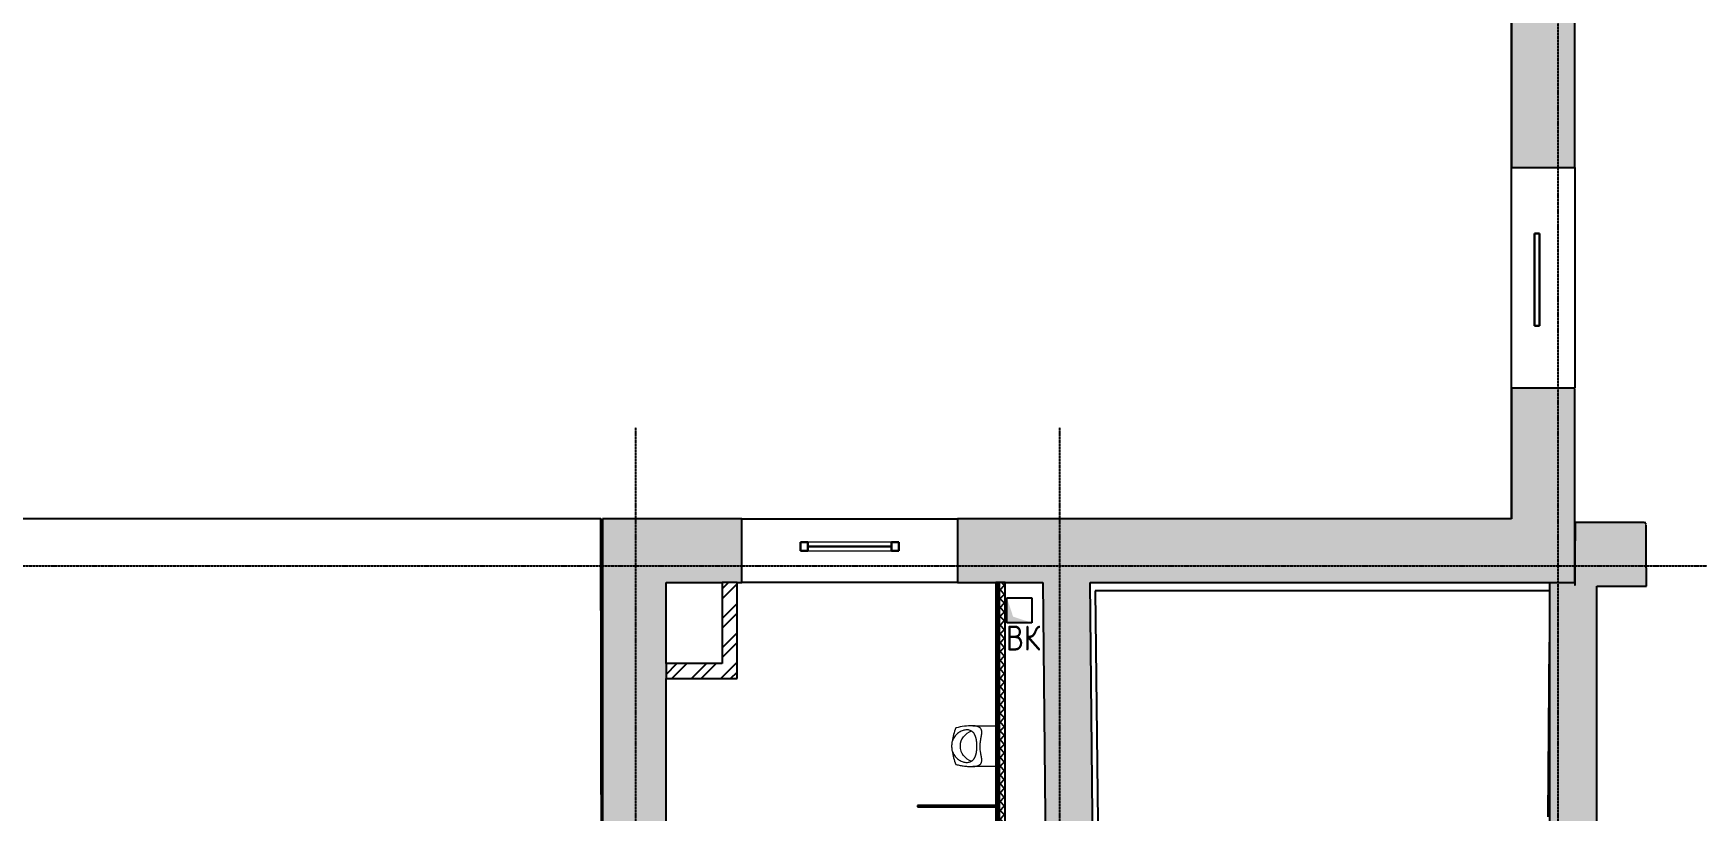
# Model space of a CAD drawing. Header units: millimetres. Extents: x -129048 to 476301, y -5853 to 215316.
# Drawn here: x 356930 to 370275, y 18744 to 24976 of the extents above; entities that cross this region are included whole.
import ezdxf

# ---------------------------------------------------------------- set-up
doc = ezdxf.new("R2010")
doc.units = ezdxf.units.MM
doc.linetypes.add('ADSK_Линия сетки', pattern=[25, 20, -2.5, 0, -2.5])
doc.linetypes.add('ADSK_Снесено', pattern=[4.5, 3, -1.5])
for name, color, linetype, lineweight, true_color in [('_ Окна', 5, 'Continuous', 30, 0x0000ff), ('Линии', 7, 'Continuous', 9, 0x00a600), ('Стены внутренние', 5, 'Continuous', 18, 0x0000ff), ('Стены наружные', 1, 'ADSK_Снесено', 18, 0xff0000), ('Стены штриховка', 5, 'Continuous', 18, 0x0000ff)]:
    doc.layers.add(name, color=color, linetype=linetype, lineweight=lineweight, true_color=true_color)
for name, color, linetype, lineweight in [('Аннотация', 7, 'Continuous', 9), ('Лестницы', 7, 'Continuous', 18), ('Окна', 251, 'Continuous', 18), ('Сантехника', 251, 'Continuous', 18), ('Узлы', 7, 'Continuous', 18)]:
    doc.layers.add(name, color=color, linetype=linetype, lineweight=lineweight)
doc.styles.add('GOST Common_1', font='GOST Common_0.ttf', dxfattribs={"width": 0.9, "height": 200})
pattern_1 = [(45, (322754.53, 150), (-117.8655, 117.8655), []), (45, (322833.11, 150), (-117.8655, 117.8655), [])]

# ---------------------------------------------------------------- blocks, each defined once
blk = doc.blocks.new('Витраж-тент со смещением вовне - 60мм 30 сдвиг-2061572-04 План 4-го этажа')
at = {"layer": '_ Окна'}
for p, q in [((-395, 25), (-395, -45)), ((-395, 25), (-335, 25)), ((-395, -45), (-395, 25)), ((-335, 25), (-335, -45)), ((395, 25), (335, 25)), ((335, 25), (335, -45)), ((395, -45), (395, 25)), ((395, -45), (395, 25)), ((-335, -45), (-395, -45)), ((-335, -10), (335, -10)), ((335, -45), (395, -45))]:
    blk.add_line(p, q, dxfattribs=at)
at = {"layer": 'Окна'}
for p, q in [((335, 25), (-335, 25)), ((-335, -45), (335, -45))]:
    blk.add_line(p, q, dxfattribs=at)
blk = doc.blocks.new('Витраж-стеклопакет - Глухой стеклопакет 40мм-1279767-04 План 4-го этажа')
at = {"layer": '_ Окна'}
for p, q in [((370, 20), (-370, 20)), ((-370, 20), (-370, -20)), ((370, -20), (370, 20)), ((-370, -20), (370, -20))]:
    blk.add_line(p, q, dxfattribs=at)
blk = doc.blocks.new('Urinal_Commercial_14201 - UT104EV-1823124-04 План 4-го этажа')
at = {"layer": 'Сантехника'}
for p, q in [((41714, 18313), (41899, 18313)), ((41899, 17987), (41714, 17987))]:
    blk.add_line(p, q, dxfattribs=at)
for centre, radius, start, end in [((41899, 18150), 353, 155.4197, 173.7904), ((41731, 18150), 120, 141.9939, 180.0061), ((41731, 18150), 120, 179.9939, 218.0061), ((41752, 18134), 146, 110.0061, 141.9939), ((41899, 18150), 353, 186.2096, 204.5782), ((41752, 18166), 146, 218.0061, 249.9939)]:
    blk.add_arc(centre, radius, start, end, dxfattribs=at)
blk.add_ellipse((41810, 17229), major_axis=(-199, 1075), ratio=0.694076, start_param=6.146838, end_param=6.328057, dxfattribs=at)
for points, knots in [([(41771, 18150), (41771, 18158), (41772, 18171), (41774, 18185), (41775, 18193), (41776, 18199), (41777, 18205), (41778, 18211), (41779, 18217), (41780, 18222), (41781, 18228), (41782, 18233), (41783, 18238), (41783, 18241), (41784, 18244), (41784, 18246), (41784, 18250), (41785, 18254), (41785, 18258), (41785, 18261), (41785, 18264), (41785, 18268), (41784, 18273), (41783, 18280), (41779, 18287), (41776, 18292), (41772, 18296), (41769, 18298), (41766, 18300), (41763, 18302), (41759, 18304), (41756, 18306), (41752, 18307), (41748, 18308), (41744, 18309), (41739, 18311), (41729, 18312), (41720, 18313), (41714, 18313)], [-1, -1, -1, -1, -0.909091, -0.863636, -0.840909, -0.818182, -0.795455, -0.772727, -0.75, -0.727273, -0.704545, -0.681818, -0.659091, -0.647727, -0.636364, -0.625, -0.613636, -0.590909, -0.568182, -0.556818, -0.545455, -0.522727, -0.5, -0.454545, -0.409091, -0.363636, -0.340909, -0.318182, -0.295455, -0.272727, -0.25, -0.227273, -0.204545, -0.181818, -0.159091, -0.136364, -0.090909, 0, 0, 0, 0]), ([(41746, 18150), (41746, 18154), (41745, 18159), (41745, 18166), (41745, 18172), (41745, 18177), (41744, 18182), (41744, 18187), (41743, 18192), (41742, 18196), (41742, 18201), (41741, 18206), (41740, 18210), (41739, 18214), (41738, 18218), (41737, 18222), (41735, 18227), (41733, 18232), (41731, 18237), (41729, 18241), (41726, 18247), (41722, 18253), (41718, 18258), (41713, 18263), (41708, 18267), (41701, 18272), (41691, 18277), (41678, 18280), (41664, 18281), (41645, 18279), (41619, 18271), (41595, 18256), (41577, 18239), (41565, 18225), (41555, 18208), (41550, 18195), (41548, 18188)], [-1, -1, -1, -1, -0.975, -0.9625, -0.95, -0.9375, -0.925, -0.9125, -0.9, -0.8875, -0.875, -0.8625, -0.85, -0.8375, -0.825, -0.8125, -0.8, -0.775, -0.7625, -0.75, -0.725, -0.7, -0.675, -0.65, -0.625, -0.6, -0.55, -0.5, -0.45, -0.4, -0.3, -0.2, -0.15, -0.1, -0.05, 0, 0, 0, 0]), ([(41548, 18112), (41550, 18105), (41555, 18092), (41565, 18075), (41577, 18061), (41595, 18044), (41619, 18029), (41645, 18021), (41664, 18019), (41678, 18020), (41691, 18023), (41701, 18028), (41708, 18033), (41713, 18037), (41718, 18042), (41722, 18047), (41726, 18053), (41729, 18059), (41731, 18063), (41733, 18068), (41735, 18073), (41737, 18078), (41738, 18082), (41739, 18086), (41740, 18090), (41741, 18094), (41742, 18099), (41742, 18103), (41743, 18108), (41744, 18113), (41744, 18118), (41745, 18123), (41745, 18128), (41745, 18134), (41745, 18141), (41746, 18146), (41746, 18150)], [-1, -1, -1, -1, -0.95, -0.9, -0.85, -0.8, -0.7, -0.6, -0.55, -0.5, -0.45, -0.4, -0.375, -0.35, -0.325, -0.3, -0.275, -0.25, -0.2375, -0.225, -0.2, -0.1875, -0.175, -0.1625, -0.15, -0.1375, -0.125, -0.1125, -0.1, -0.0875, -0.075, -0.0625, -0.05, -0.0375, -0.025, 0, 0, 0, 0]), ([(41714, 17987), (41719, 17987), (41728, 17987), (41739, 17989), (41747, 17991), (41753, 17993), (41758, 17995), (41762, 17997), (41766, 17999), (41770, 18002), (41774, 18006), (41778, 18011), (41781, 18016), (41783, 18022), (41785, 18028), (41785, 18034), (41785, 18038), (41785, 18042), (41785, 18046), (41784, 18050), (41784, 18054), (41783, 18058), (41783, 18062), (41782, 18066), (41781, 18070), (41780, 18074), (41780, 18079), (41778, 18085), (41777, 18092), (41776, 18101), (41774, 18114), (41772, 18130), (41771, 18143), (41771, 18150)], [-1, -1, -1, -1, -0.928571, -0.857143, -0.821429, -0.785714, -0.75, -0.732143, -0.714286, -0.678571, -0.642857, -0.607143, -0.571429, -0.535714, -0.5, -0.464286, -0.446429, -0.428571, -0.410714, -0.392857, -0.375, -0.357143, -0.339286, -0.321429, -0.303571, -0.285714, -0.267857, -0.25, -0.214286, -0.178571, -0.142857, -0.071429, 0, 0, 0, 0])]:
    blk.add_open_spline(points, degree=3, knots=knots, dxfattribs=at)
for points in [[(41548, 18188), (41546, 18184), (41545, 18176), (41543, 18163), (41543, 18154), (41543, 18150)], [(41543, 18150), (41543, 18146), (41543, 18137), (41545, 18124), (41546, 18116), (41548, 18112)], [(41578, 18003), (41589, 18000), (41611, 17995), (41645, 17990), (41679, 17987), (41702, 17987), (41714, 17987)]]:
    blk.add_open_spline(points, degree=3, dxfattribs=at)

msp = doc.modelspace()

# ---------------------------------------------------------------- hatches: boundary and pattern name
at = {"layer": 'Стены внутренние', "lineweight": 25, "true_color": 0x636466}
h = msp.add_hatch(dxfattribs=at)
h.set_pattern_fill('FP_2', color=251, style=0, pattern_type=2)
h.set_pattern_definition(pattern_1)
h.paths.add_polyline_path([(362456.439, 19804.059), (362576.439, 19804.059), (362576.439, 20574.059), (362456.439, 20574.059), (362456.439, 19924.059)])
h = msp.add_hatch(dxfattribs=at)
h.set_pattern_fill('FP_3', color=251, style=0, pattern_type=2)
h.set_pattern_definition([(45, (322754.535, 150), (-35.35534, 35.35534), []), (135, (322754.535, 150), (-35.35534, -35.35534), [])])
h.paths.add_polyline_path([(364678.2, 15872.962), (364728.2, 15872.962), (364728.2, 20574.059), (364678.2, 20574.059), (364678.2, 16518.173)])
for points in [[(365486.484, 13052.178), (365408.22, 20574.059), (365028.2, 20574.059), (365106.148, 13082.479), (365445.027, 13055.481)], [(369474.387, 12690.792), (369474.387, 20545.02), (369296.569, 20545.841), (369295.896, 20574.059), (369094.387, 20574.059), (369094.387, 12691.808), (369367.758, 12691.077)]]:
    msp.add_hatch(color=251, dxfattribs=at).paths.add_polyline_path(points)
h = msp.add_hatch(dxfattribs=at)
h.set_pattern_fill('FP_2', color=251, style=0, pattern_type=2)
h.set_pattern_definition(pattern_1)
h.paths.add_polyline_path([(362006.439, 19804.059), (362456.439, 19804.059), (362456.439, 19924.059), (362006.439, 19924.059)])
h = msp.add_hatch(dxfattribs=at)
h.set_pattern_fill('FP_4', color=251, style=0, pattern_type=2)
h.set_pattern_definition([(45, (322754.53, 150), (-70.71068, 70.71068), [])])
h.paths.add_polyline_path([(364644.88, 18774.962), (364644.88, 18786.962), (364024.88, 18786.962), (364024.88, 18774.962), (364643.311, 18774.962)])
at = {"layer": 'Стены наружные', "lineweight": 25, "true_color": 0x636466}
h = msp.add_hatch(color=251, dxfattribs=at)
h.paths.add_polyline_path([(369094.387, 21084.059), (369297.747, 21084.059), (369297.747, 22130.282), (368787.747, 22130.282), (368787.747, 21084.059)])
h.paths.add_polyline_path([(368787.747, 23900.282), (369297.747, 23900.282), (369297.747, 26215.568), (368787.747, 26215.568), (368787.747, 24871.638)])
h.paths.add_polyline_path([(369141.152, 27985.568), (369297.747, 27985.568), (369297.747, 30236.259), (368787.747, 30236.259), (368787.747, 27985.568)])
h.paths.add_polyline_path([(369297.747, 32006.259), (369297.747, 34302.454), (368787.747, 34302.454), (368787.747, 32006.259), (369155.743, 32006.259)])
h.paths.add_polyline_path([(368787.747, 36072.454), (369297.747, 36072.454), (369297.747, 43399.207), (368787.747, 43399.207), (368787.747, 37022.132)])
h = msp.add_hatch(color=251, dxfattribs=at)
h.paths.add_polyline_path([(369141.152, 20574.059), (369297.747, 20574.059), (369297.747, 21084.059), (364345.319, 21084.059), (364345.319, 20574.059), (369094.387, 20574.059)])
h.paths.add_polyline_path([(361496.439, 20574.059), (362615.319, 20574.059), (362615.319, 21084.059), (361496.439, 21084.059)])
h = msp.add_hatch(color=251, dxfattribs=at)
h.paths.add_polyline_path([(371988.62, 20533.412), (371990.975, 21043.406), (371788.804, 21044.34), (371792.708, 20534.316)])
h.paths.add_polyline_path([(369871.612, 20543.186), (369867.708, 21053.209), (369298.924, 21055.836), (369296.569, 20545.841), (369867.708, 20543.204)])
h = msp.add_hatch(color=251, dxfattribs=at)
h.paths.add_polyline_path([(361857.734, 13716.632), (362006.439, 13716.632), (362006.439, 14114.621), (361496.439, 14114.621), (361496.439, 13716.632), (361834.46, 13716.632)])
h.paths.add_polyline_path([(361561.126, 14964.621), (362006.439, 14964.621), (362006.439, 20574.059), (361496.439, 20574.059), (361496.439, 14964.621)])
at = {"layer": 'Узлы', "lineweight": 25, "true_color": 0x636466}
msp.add_hatch(color=251, dxfattribs=at).paths.add_polyline_path([(364790.606, 20250.51), (364941.108, 20250.51), (364790.606, 20300.007), (364741.108, 20450.51), (364741.108, 20250.51)])

# ---------------------------------------------------------------- linework, layer by layer
at = {"linetype": 'ADSK_Линия сетки', "lineweight": 25}
for p, q in [((369164.445, -2753.384), (369164.445, 44684.787)), ((361764.445, -2753.384), (361764.445, 21818.801)), ((365164.445, -2753.384), (365164.445, 21818.801)), ((311668.31, 20706.788), (379896.253, 20706.788))]:
    msp.add_line(p, q, dxfattribs=at)
at = {"color": 251, "lineweight": 25, "true_color": 0x636466}
for points in [[(368787.747, 21084.059), (368787.747, 43909.207), (378787.152, 43909.207), (378968.484, 8682.302), (372687.935, 8682.302), (372687.935, 300.232), (364791.466, 300.232), (364791.466, 2256.788), (353990.508, 2336.478), (354090.93, 2335.737), (354090.93, -2582.567), (341727.178, -2582.567), (341727.178, 2336.478), (331027.532, 2336.478), (331027.532, 422.021), (323045.033, 456.788), (323045.033, 8679.252)], [(334059.771, 21068.632), (334055.853, 13720.182), (337042.108, 13716.632), (337042.108, 13206.632), (335179.698, 13206.632), (335179.698, 11328.12), (358547.303, 11328.12), (358547.303, 13716.632), (361496.439, 13716.632), (361484.238, 21084.059), (354071.551, 21084.059), (354071.551, 43675.127), (341210.37, 43675.127), (341210.37, 21068.632), (334059.771, 21068.632)]]:
    msp.add_lwpolyline(points, dxfattribs=at)
at = {"layer": 'Лестницы', "color": 251, "lineweight": 25, "true_color": 0x636466}
for p, q in [((365449.309, 20507.632), (365469.189, 18655.028)), ((369094.387, 20507.632), (365449.309, 20507.632)), ((369083.49, 18694.534), (369094.387, 20094.461))]:
    msp.add_line(p, q, dxfattribs=at)
at = {"layer": 'Линии', "color": 251, "lineweight": 25, "true_color": 0x636466}
for p, q in [((364741.108, 20450.51), (364941.108, 20450.51)), ((364741.108, 20250.51), (364741.108, 20450.51)), ((364941.108, 20450.51), (364941.108, 20250.51)), ((364941.108, 20250.51), (364741.108, 20250.51))]:
    msp.add_line(p, q, dxfattribs=at)
at = {"layer": 'Стены внутренние', "color": 251, "lineweight": 25, "true_color": 0x636466}
for p, q in [((362456.439, 20574.059), (362456.439, 19924.059)), ((362576.439, 20574.059), (362456.439, 20574.059)), ((362576.439, 19804.059), (362576.439, 20574.059)), ((364653.2, 20574.059), (364653.2, 15872.962)), ((364677.2, 20574.059), (364653.2, 20574.059)), ((364728.2, 20574.059), (364678.2, 20574.059)), ((364728.2, 15872.962), (364728.2, 20574.059)), ((365028.2, 20574.059), (365106.148, 13082.479)), ((365486.484, 13052.178), (365408.22, 20574.059)), ((369094.387, 20574.059), (369094.387, 13071.81)), ((369474.387, 13094.669), (369474.387, 20545.02)), ((362456.439, 19924.059), (362006.439, 19924.059)), ((362006.439, 19924.059), (362006.439, 19804.059)), ((362006.439, 19804.059), (362576.439, 19804.059)), ((364644.88, 18786.962), (364024.88, 18786.962)), ((364024.88, 18786.962), (364024.88, 18774.962)), ((364024.88, 18774.962), (364644.88, 18774.962)), ((364644.88, 18774.962), (364644.88, 18786.962))]:
    msp.add_line(p, q, dxfattribs=at)
at = {"layer": 'Стены наружные', "color": 251, "lineweight": 25, "true_color": 0x636466}
for p, q in [((368787.747, 26215.568), (368787.747, 23900.282)), ((369297.747, 23900.282), (369297.747, 26215.568)), ((368787.747, 23900.282), (369297.747, 23900.282)), ((368787.747, 22130.282), (368787.747, 23900.282)), ((369297.747, 23900.282), (369297.747, 22130.282)), ((368787.747, 22130.282), (368787.747, 21084.059)), ((369297.747, 22130.282), (368787.747, 22130.282)), ((369297.747, 20574.059), (369297.747, 22130.282)), ((362615.319, 21084.059), (361496.439, 21084.059)), ((361496.439, 21084.059), (361496.439, 14964.621)), ((362615.319, 20574.059), (362615.319, 21084.059)), ((362615.319, 21084.059), (364345.319, 21084.059)), ((368787.747, 21084.059), (364345.319, 21084.059)), ((364345.319, 21084.059), (364345.319, 20574.059)), ((369298.924, 21055.836), (369296.569, 20545.841)), ((369867.708, 21053.209), (369298.924, 21055.836)), ((369871.612, 20543.186), (369867.708, 21053.209)), ((362006.439, 20574.059), (362456.439, 20574.059)), ((362006.439, 19924.059), (362006.439, 20574.059)), ((362576.439, 20574.059), (362615.319, 20574.059)), ((364345.319, 20574.059), (362615.319, 20574.059)), ((364345.319, 20574.059), (364653.2, 20574.059)), ((364728.2, 20574.059), (365028.2, 20574.059)), ((365408.22, 20574.059), (369297.747, 20574.059)), ((369474.387, 20545.02), (369871.612, 20543.186)), ((362006.439, 14964.621), (362006.439, 19804.059))]:
    msp.add_line(p, q, dxfattribs=at)
at = {"layer": 'Стены штриховка', "color": 251, "lineweight": 25, "true_color": 0x636466}
for p, q in [((364665.2, 20574.059), (364665.2, 15872.962)), ((364678.2, 20574.059), (364677.2, 20574.059)), ((364677.2, 20574.059), (364677.2, 15872.962)), ((364678.2, 20574.059), (364678.2, 15872.962))]:
    msp.add_line(p, q, dxfattribs=at)

# ---------------------------------------------------------------- block references
at = {"layer": '_ Окна', "color": 251, "lineweight": 25, "true_color": 0x636466}
msp.add_blockref('Витраж-тент со смещением вовне - 60мм 30 сдвиг-2061572-04 План 4-го этажа', (363480.319, 20871.534), dxfattribs=at)
at = {"layer": 'Окна', "color": 251, "lineweight": 25, "true_color": 0x636466, "rotation": 89.99999999999993}
msp.add_blockref('Витраж-стеклопакет - Глухой стеклопакет 40мм-1279767-04 План 4-го этажа', (368994.473, 23000.282), dxfattribs=at)
at = {"layer": 'Сантехника', "color": 251, "lineweight": 25, "true_color": 0x636466}
msp.add_blockref('Urinal_Commercial_14201 - UT104EV-1823124-04 План 4-го этажа', (322754.535, 1112), dxfattribs=at)

# ---------------------------------------------------------------- texts
at = {"layer": 'Аннотация', "color": 251, "lineweight": 25, "true_color": 0x636466, "insert": (364733.17, 20228.53), "char_height": 200, "width": 360.75937, "attachment_point": 1, "style": 'GOST Common_1'}
msp.add_mtext('ВК', dxfattribs=at)

doc.saveas('drawing.dxf')
